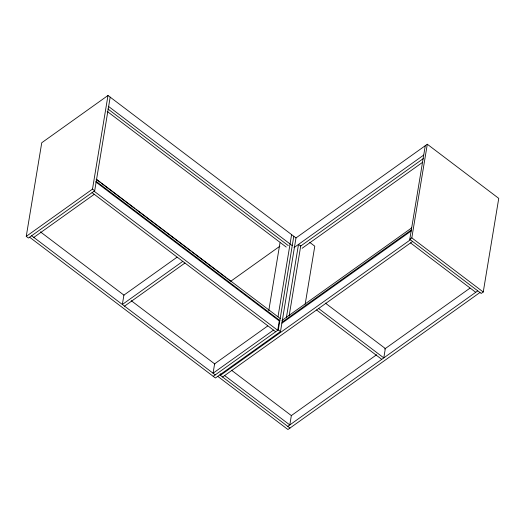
<?xml version="1.0" encoding="UTF-8"?>
<svg xmlns="http://www.w3.org/2000/svg" width="525" height="525" viewBox="0 0 525 525"><rect width="100%" height="100%" fill="white"/><g stroke="black" fill="none" stroke-linecap="round" stroke-linejoin="round"><path stroke-width="0.79" d="M110.184 97.151L94.684 190.772L28.442 238.035L26.25 236.375L41.751 142.748L107.986 95.484L295.995 237.937L280.494 331.557L215.414 377.993L29.603 237.202M26.25 236.375L92.492 189.112L107.986 95.484M220.657 373.793L220.402 375.355L410.399 239.794M268.774 310.61L279.983 242.904M277.994 316.824L291.605 234.609M213.222 376.327L278.296 329.897L293.797 236.276M286.447 317.251L298.508 244.394L300.7 246.054M289.17 315.709L300.786 245.562M305.176 304.224L314.783 246.192L309.77 242.393M295.942 237.969L427.311 144.244L498.75 198.378L483.249 291.998L481.215 293.449L409.776 239.321L425.276 145.694M409.776 239.321L411.81 237.871L427.311 144.244M33.83 237.418L94.264 194.302M177.023 257.217L123.9 295.122L122.351 304.487L182.779 261.371M124.543 306.147L184.971 263.032M279.851 246.225L230.711 281.282L226.833 278.283M293.993 247.623L423.727 155.059M300.582 246.14L423.255 158.622M302.111 248.279L422.776 162.186M267.737 325.953L214.613 363.851L213.065 373.216L273.492 330.1M281.932 320.473L411.666 227.909M281.991 322.232L411.324 229.957M281.951 323.183L411.285 230.908M222.593 377.016L412.598 241.461M291.316 415.61L376.655 354.729M384.654 349.02L469.987 288.14M287.766 426.398L477.77 290.843M479.962 292.504L287.93 429.516L217.737 376.333M411.81 237.871L483.249 291.998M410.563 242.911L475.735 292.294M108.636 106.509L292.248 245.634M107.907 108.951L288.258 245.602M107.179 111.392L286.223 247.052M325.375 303.102L385.337 348.534L383.788 357.892L318.609 308.51M316.575 309.967L381.754 359.343M96.574 179.366L280.186 318.485M96.147 179.261L100.065 182.234M101.371 183.225L134.702 208.471M136.008 209.462L190.897 251.048M192.202 252.039L225.527 277.292M96.232 181.414L279.851 320.539M95.648 181.827L279.267 320.952L277.718 330.31L94.1 191.192M92.492 189.112L94.684 190.772M278.296 329.897L280.494 331.557M92.065 192.642L275.684 331.761M231.394 370.158L291.349 415.583L289.8 424.948L224.628 375.565M40.379 231.84L124.018 295.207M131.204 300.654L214.843 364.028M219.772 374.883L289.964 428.059M31.638 235.751L215.257 374.876"/></g></svg>
